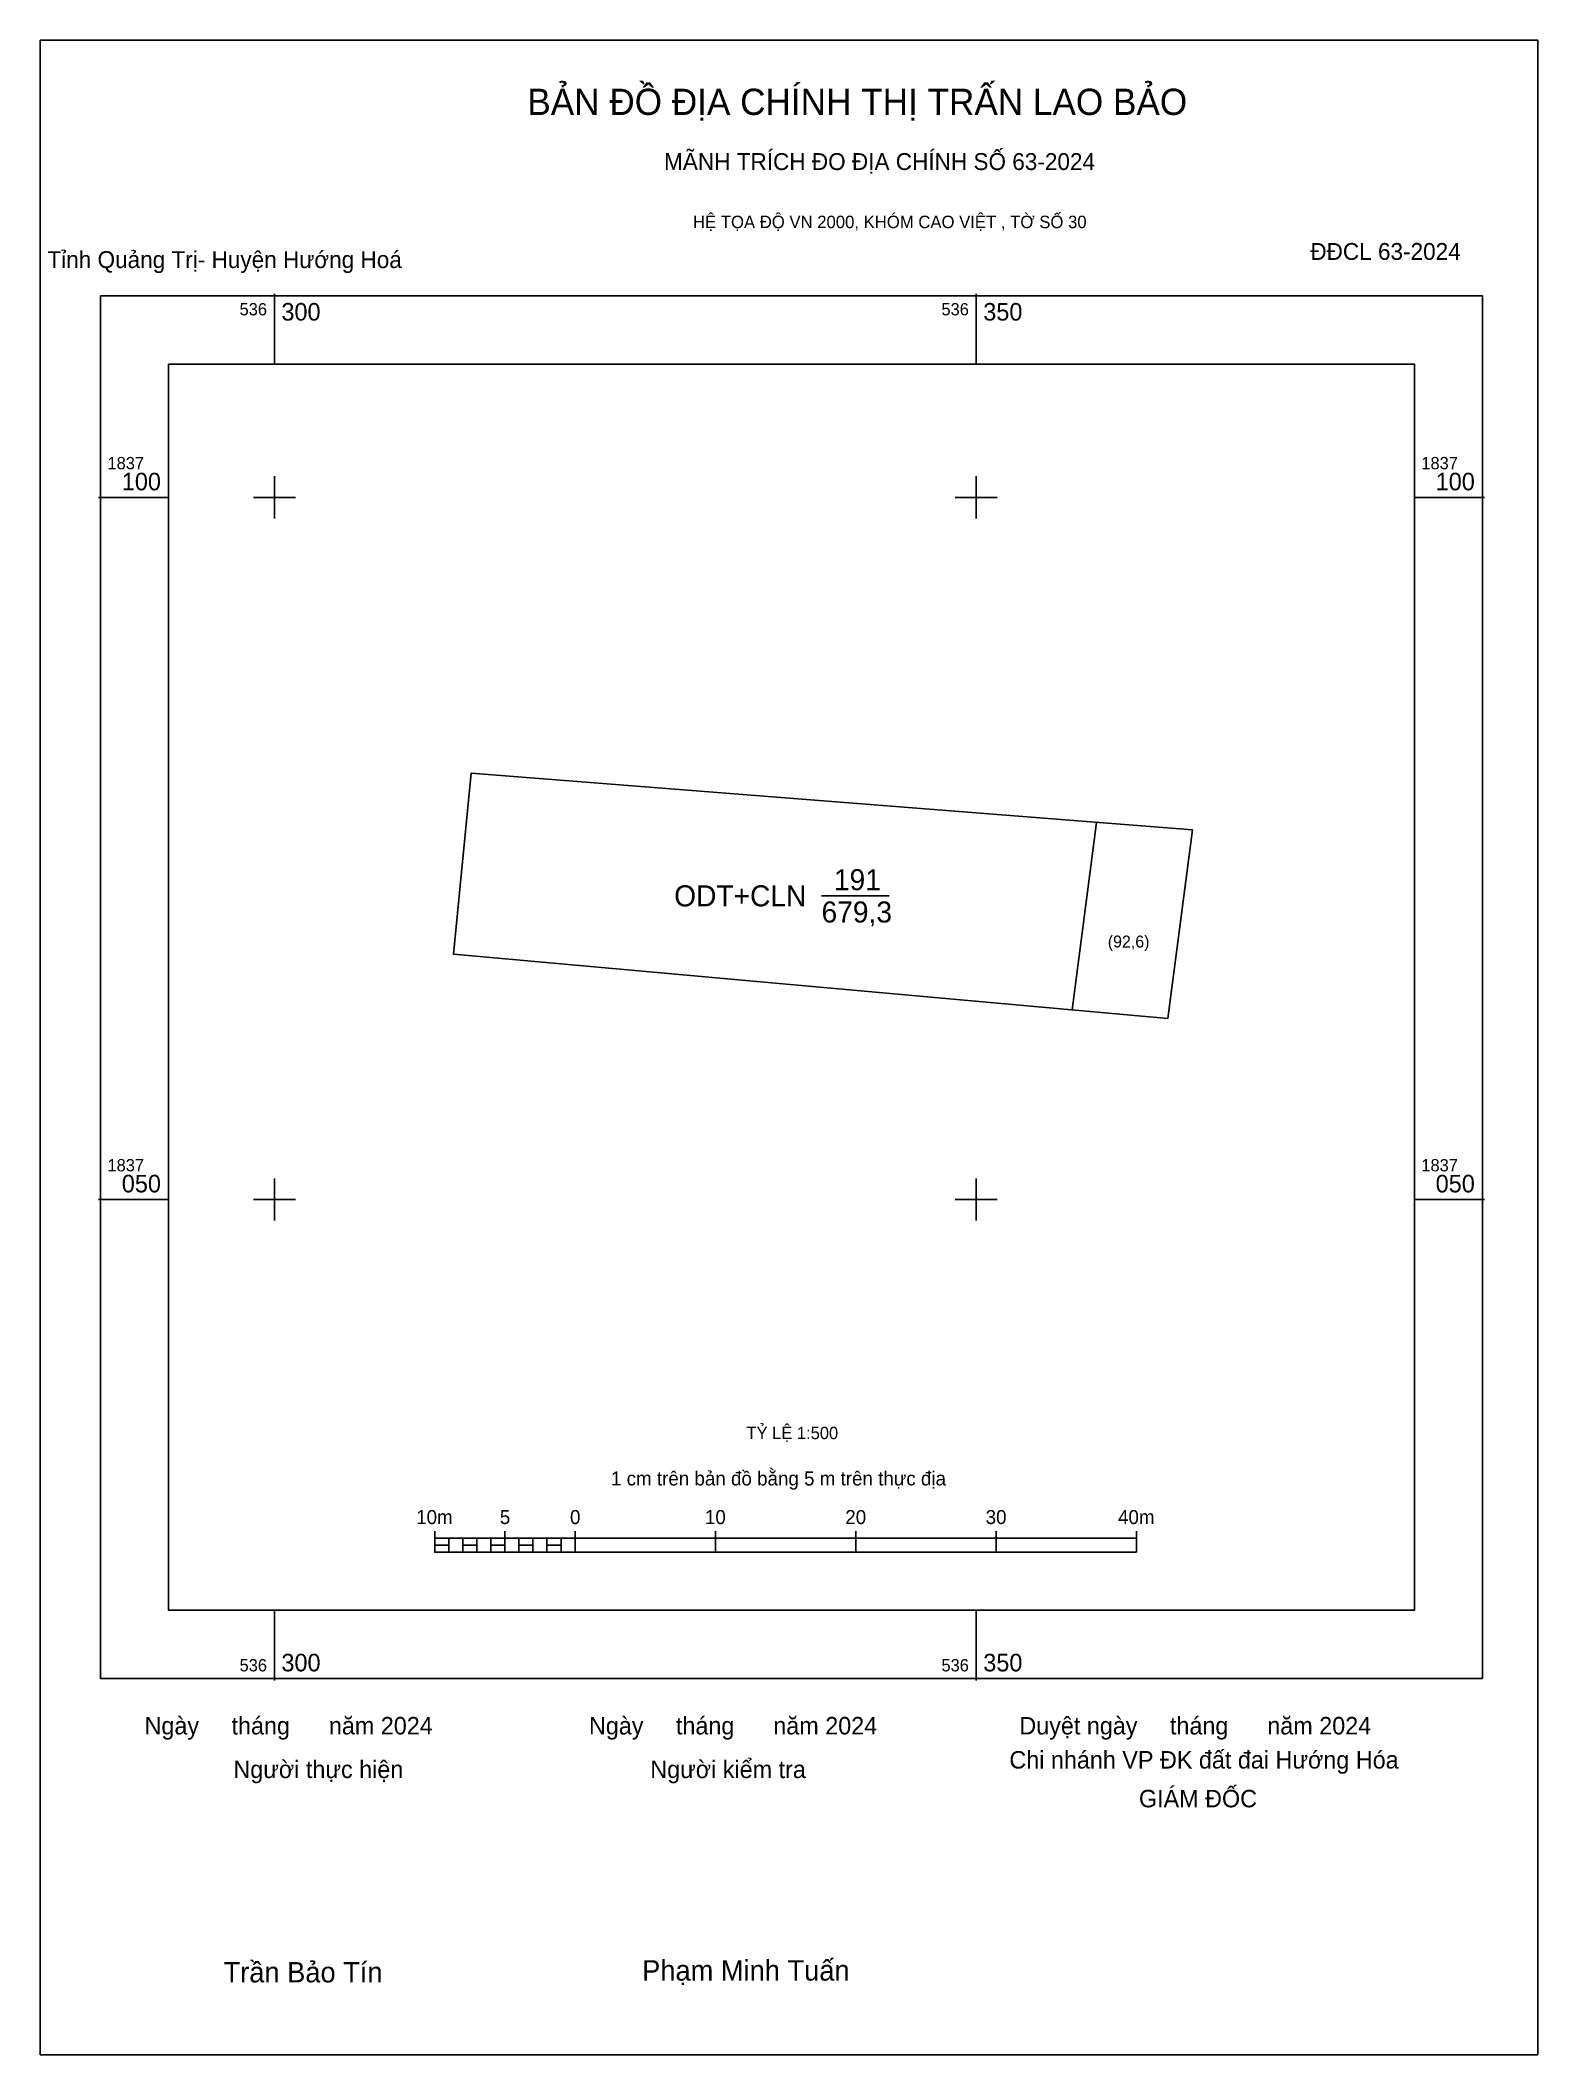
# Model space of a CAD drawing. Extents: x 536283 to 536390, y 1836989 to 1837133.
import ezdxf

# ---------------------------------------------------------------- set-up
doc = ezdxf.new("R2010")
doc.units = 0
for name, color, linetype in [('Level 10', 7, 'Continuous'), ('Level 13', 7, 'Continuous'), ('Level 15', 7, 'Continuous'), ('Level 27', 7, 'Continuous'), ('Level 59', 7, 'Continuous'), ('Level 6', 7, 'Continuous'), ('Level 62', 7, 'Continuous'), ('Level 63', 7, 'Continuous'), ('Level 9', 7, 'Continuous')]:
    doc.layers.add(name, color=color, linetype=linetype)

msp = doc.modelspace()

# ---------------------------------------------------------------- linework, layer by layer
at = {"layer": 'Level 10'}
msp.add_line((536338.98, 1837071.62), (536343.79, 1837071.62), dxfattribs=at)
msp.add_lwpolyline([(536363.66, 1837062.89), (536312.76, 1837067.46), (536314.01, 1837080.35), (536365.41, 1837076.31)], close=True, dxfattribs=at)
at = {"layer": 'Level 15'}
msp.add_lwpolyline([(536283.32, 1837132.55), (536390, 1837132.55), (536390, 1836989.09), (536283.32, 1836989.09)], close=True, dxfattribs=at)
at = {"layer": 'Level 27'}
for p, q in [((536314.01, 1837080.35), (536314.01, 1837080.35)), ((536365.41, 1837076.31), (536365.41, 1837076.31)), ((536312.76, 1837067.46), (536312.76, 1837067.46)), ((536363.66, 1837062.89), (536363.66, 1837062.88))]:
    msp.add_line(p, q, dxfattribs=at)
at = {"layer": 'Level 59'}
msp.add_line((536358.56, 1837076.85), (536356.83, 1837063.5), dxfattribs=at)
at = {"layer": 'Level 62'}
msp.add_lwpolyline([(536292.46, 1837109.49), (536381.21, 1837109.49), (536381.21, 1837020.74), (536292.46, 1837020.74)], close=True, dxfattribs=at)
at = {"layer": 'Level 63'}
for p, q in [((536300, 1837114.49), (536300, 1837109.49)), ((536350, 1837114.49), (536350, 1837109.49)), ((536300, 1837101.5), (536300, 1837098.5)), ((536350, 1837101.5), (536350, 1837098.5)), ((536287.46, 1837100), (536292.46, 1837100)), ((536298.5, 1837100), (536301.5, 1837100)), ((536348.5, 1837100), (536351.5, 1837100)), ((536381.21, 1837100), (536386.21, 1837100)), ((536300, 1837051.5), (536300, 1837048.5)), ((536350, 1837051.5), (536350, 1837048.5)), ((536287.46, 1837050), (536292.46, 1837050)), ((536298.5, 1837050), (536301.5, 1837050)), ((536348.5, 1837050), (536351.5, 1837050)), ((536381.21, 1837050), (536386.21, 1837050)), ((536311.42, 1837026.38), (536311.42, 1837024.88)), ((536316.42, 1837026.38), (536316.42, 1837024.88)), ((536321.42, 1837026.38), (536321.42, 1837024.88)), ((536331.42, 1837026.38), (536331.42, 1837024.88)), ((536341.42, 1837026.38), (536341.42, 1837024.88)), ((536351.42, 1837026.38), (536351.42, 1837024.88)), ((536361.42, 1837026.38), (536361.42, 1837024.88)), ((536311.42, 1837025.88), (536361.42, 1837025.88)), ((536311.42, 1837024.88), (536361.42, 1837024.88)), ((536312.42, 1837025.88), (536312.42, 1837024.88)), ((536313.42, 1837025.88), (536313.42, 1837024.88)), ((536314.42, 1837025.88), (536314.42, 1837024.88)), ((536315.42, 1837025.88), (536315.42, 1837024.88)), ((536316.42, 1837025.88), (536316.42, 1837024.88)), ((536317.42, 1837025.88), (536317.42, 1837024.88)), ((536318.42, 1837025.88), (536318.42, 1837024.88)), ((536319.42, 1837025.88), (536319.42, 1837024.88)), ((536320.42, 1837025.88), (536320.42, 1837024.88)), ((536321.42, 1837025.88), (536321.42, 1837024.88)), ((536300, 1837020.74), (536300, 1837015.74)), ((536350, 1837020.74), (536350, 1837015.74))]:
    msp.add_line(p, q, dxfattribs=at)
for points in [[(536287.61, 1837114.34), (536386.06, 1837114.34), (536386.06, 1837015.89), (536287.61, 1837015.89)], [(536311.42, 1837025.38), (536312.42, 1837025.38), (536312.42, 1837024.88), (536311.42, 1837024.88)], [(536311.42, 1837025.38), (536312.42, 1837025.38), (536312.42, 1837024.88), (536311.42, 1837024.88)], [(536313.42, 1837025.38), (536314.42, 1837025.38), (536314.42, 1837024.88), (536313.42, 1837024.88)], [(536315.42, 1837025.38), (536316.42, 1837025.38), (536316.42, 1837024.88), (536315.42, 1837024.88)], [(536317.42, 1837025.38), (536318.42, 1837025.38), (536318.42, 1837024.88), (536317.42, 1837024.88)], [(536319.42, 1837025.38), (536320.42, 1837025.38), (536320.42, 1837024.88), (536319.42, 1837024.88)]]:
    msp.add_lwpolyline(points, close=True, dxfattribs=at)

# ---------------------------------------------------------------- texts
at = {"layer": 'Level 13'}
for s, height, p in [('191', 1.5, (536339.86, 1837072.02)), ('ODT+CLN', 1.5, (536328.48, 1837070.87)), ('679,3', 1.5, (536338.98, 1837069.72)), ('(92,6)', 0.85, (536359.37, 1837067.94))]:
    msp.add_text(s, height=height, dxfattribs=at).set_placement(p)
at = {"layer": 'Level 6'}
msp.add_text('TỶ LỆ 1:500', height=0.879, dxfattribs=at).set_placement((536333.63, 1837032.93))
at = {"layer": 'Level 63'}
for s, height, p in [('BẢN ĐỒ ĐỊA CHÍNH THỊ TRẤN LAO BẢO', 1.8718, (536318.02, 1837127.23)), ('MÃNH TRÍCH ĐO ĐỊA CHÍNH SỐ 63-2024', 1.2011, (536327.76, 1837123.31)), ('HỆ TỌA ĐỘ VN 2000, KHÓM CAO VIỆT , TỜ SỐ 30', 0.8891, (536329.82, 1837119.17)), ('536', 0.875, (536297.52, 1837112.96)), ('300', 1.25, (536300.5, 1837112.59)), ('536', 0.875, (536347.52, 1837112.96)), ('350', 1.25, (536350.5, 1837112.59)), ('1837', 0.875, (536288.11, 1837102)), ('1837', 0.875, (536381.71, 1837102)), ('100', 1.25, (536289.13, 1837100.5)), ('100', 1.25, (536382.73, 1837100.5)), ('1837', 0.875, (536288.11, 1837052)), ('1837', 0.875, (536381.71, 1837052)), ('050', 1.25, (536289.13, 1837050.5)), ('050', 1.25, (536382.73, 1837050.5)), ('1 cm trên bản đồ bằng 5 m trên thực địa', 1, (536323.98, 1837029.63)), ('10m', 1, (536310.1, 1837026.88)), ('5', 1, (536316.06, 1837026.88)), ('0', 1, (536321.06, 1837026.88)), ('10', 1, (536330.67, 1837026.88)), ('20', 1, (536340.67, 1837026.88)), ('30', 1, (536350.67, 1837026.88)), ('40m', 1, (536360.1, 1837026.88)), ('300', 1.25, (536300.5, 1837016.39)), ('350', 1.25, (536350.5, 1837016.39)), ('536', 0.875, (536297.52, 1837016.39)), ('536', 0.875, (536347.52, 1837016.39)), ('Ngày     tháng      năm 2024', 1.2442, (536290.75, 1837011.9)), ('Ngày     tháng      năm 2024', 1.2442, (536322.41, 1837011.9)), ('Duyệt ngày     tháng      năm 2024', 1.2442, (536353.07, 1837011.9)), ('Người kiểm tra', 1.2442, (536326.78, 1837008.79)), ('Chi nhánh VP ĐK đất đai Hướng Hóa', 1.2442, (536352.36, 1837009.47)), ('Người thực hiện', 1.2442, (536297.08, 1837008.79)), ('GIÁM ĐỐC', 1.244, (536361.59, 1837006.71)), ('Phạm Minh Tuấn', 1.4512, (536326.2, 1836994.37)), ('Trần Bảo Tín', 1.4512, (536296.38, 1836994.24))]:
    msp.add_text(s, height=height, dxfattribs=at).set_placement(p)
at = {"layer": 'Level 9'}
for s, p in [('ĐĐCL 63-2024', (536373.8, 1837116.91)), ('Tỉnh Quảng Trị- Huyện Hướng Hoá', (536283.83, 1837116.33))]:
    msp.add_text(s, height=1.2011, dxfattribs=at).set_placement(p)

doc.saveas('drawing.dxf')
